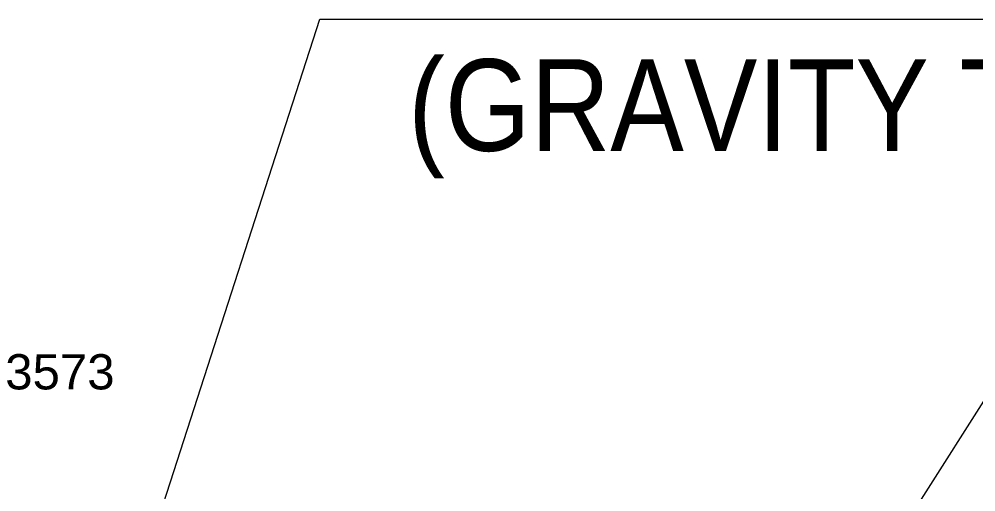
# Model space of a CAD drawing. Header units: inches. Extents: x 702888 to 852715, y 9845 to 271320.
# Drawn here: x 743822 to 747900, y 83714 to 85728 of the extents above; entities that cross this region are included whole.
import ezdxf

# ---------------------------------------------------------------- set-up
doc = ezdxf.new("R2010")
doc.units = ezdxf.units.IN
doc.header["$MEASUREMENT"] = 0
doc.header["$PDMODE"] = 34
doc.layers.get('0').update_dxf_attribs({"lineweight": 5})
doc.layers.get('Defpoints').update_dxf_attribs({"lineweight": 5})
doc.styles.add('LUCIDA CONSOLE', font='swissl.ttf')
doc.dimstyles.new('D1', dxfattribs={"dimscale": 66, "dimtxt": 2.5, "dimasz": 2.5, "dimexe": 1, "dimexo": 1, "dimgap": 1.25, "dimtad": 1, "dimdec": 0, "dimdsep": 46, "dimtxsty": 'Standard', "dimblk": 'OPEN30', "dimcen": 2.5, "dimclrd": 150, "dimclre": 150, "dimclrt": 140, "dimadec": 0, "dimazin": 0, "dimtfac": 1, "dimtdec": 0, "dimtmove": 0, "dimatfit": 3, "dimfxl": 1, "dimtfill": 1, "dimlwd": 13, "dimlwe": 13, "dimarcsym": 0})

# ---------------------------------------------------------------- blocks, each defined once
blk = doc.blocks.new('_Open30')
at = {"color": 0, "linetype": 'ByBlock', "lineweight": -2}
for p, q in [((-1, 0.2679), (0, 0)), ((0, 0), (-1, -0.2679)), ((0, 0), (-1, 0))]:
    blk.add_line(p, q, dxfattribs=at)
blk = doc.blocks.new('*D586')
at = {"color": 150, "lineweight": 13, "transparency": 16777216}
for p, q in [((747808.4, 83058.9), (747808.4, 83626.2)), ((748590, 83058.9), (748590, 83626.2)), ((748425, 83560.2), (747973.4, 83560.2))]:
    blk.add_line(p, q, dxfattribs=at)
at = {"layer": 'Defpoints', "color": 0, "transparency": 16777216}
for p in [(747808.4, 83560.2), (747808.4, 82992.9), (748590, 82992.9)]:
    blk.add_point(p, dxfattribs=at)
at = {"color": 150, "lineweight": 13, "transparency": 16777216, "xscale": 165, "yscale": 165, "zscale": 165, "rotation": 180}
blk.add_blockref('_Open30', (747808.4, 83560.2), dxfattribs=at)
at = {"color": 150, "lineweight": 13, "transparency": 16777216, "xscale": 165, "yscale": 165, "zscale": 165}
blk.add_blockref('_Open30', (748590, 83560.2), dxfattribs=at)
at = {"color": 140, "transparency": 16777216, "insert": (748199.2, 83725.2), "char_height": 165, "attachment_point": 5, "bg_fill": 3, "box_fill_scale": 1.25, "bg_fill_color": 256, "bg_fill_true_color": 13158600, "bg_fill_transparency": 0}
blk.add_mtext('782', dxfattribs=at)

msp = doc.modelspace()

# ---------------------------------------------------------------- texts
at = {"color": 140, "width": 0.9}
msp.add_text('(GRAVITY TYPE)', height=390.52374, dxfattribs=at).set_placement((745479.911, 85166.643))
at = {"insert": (743762.675, 84300.662), "char_height": 150, "attachment_point": 1, "style": 'LUCIDA CONSOLE'}
msp.add_mtext_dynamic_manual_height_columns('3573', width=89.77432, gutter_width=6.5, heights=[0], dxfattribs=at)

# ---------------------------------------------------------------- leaders
for points in [[(744124.304, 82700.019), (745103.543, 85727.79), (749396.939, 85727.79)], [(747229.454, 82994.863), (748069.527, 84315.252), (750898.229, 84315.252)]]:
    msp.add_leader(points, dimstyle='D1', override={"dimscale": 180})

# ---------------------------------------------------------------- next in the draw order: dimensions: what is measured, and where the dimension line sits
dim = msp.add_linear_dim(base=(747808.41, 83560.227), p1=(748590.002, 82992.912), p2=(747808.41, 82992.912), dimstyle='D1')
dim.commit()
dim.dimension.update_dxf_attribs({"geometry": '*D586', "text_midpoint": (748199.206, 83725.227)})

doc.saveas('drawing.dxf')
